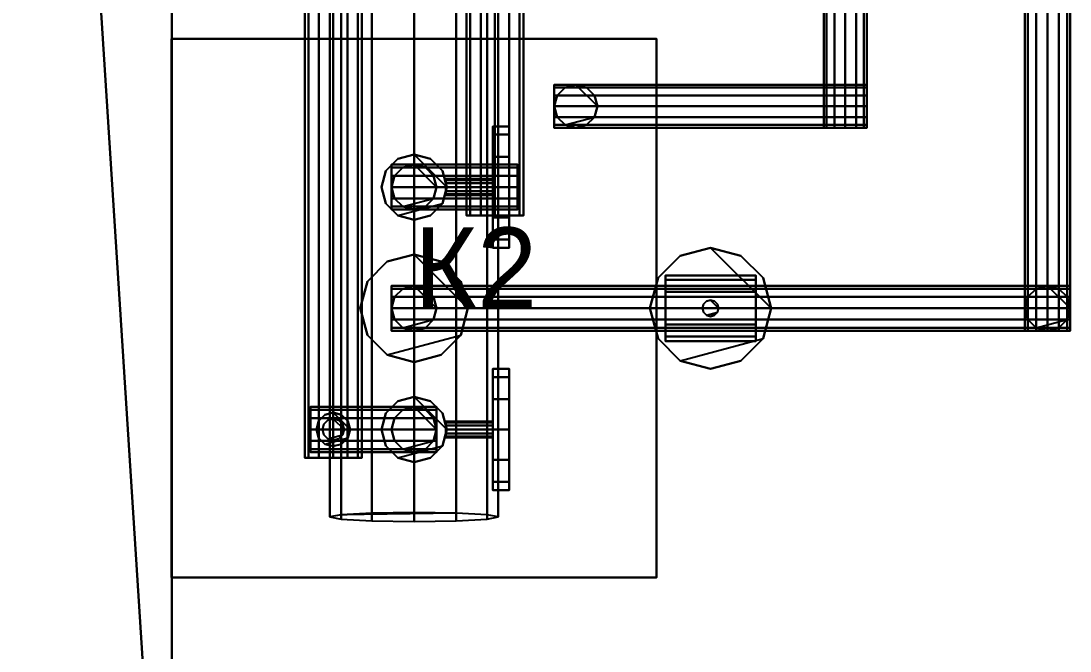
# Model space of a CAD drawing. Header units: millimetres. Extents: x 14850 to 20950, y 8600 to 14100.
# Drawn here: x 15688 to 16467, y 10820 to 11288 of the extents above; entities that cross this region are included whole.
import ezdxf

# ---------------------------------------------------------------- set-up
doc = ezdxf.new("R2010")
doc.units = ezdxf.units.MM
doc.layers.add('АР_3D_стены', color=8, linetype='Continuous')
doc.layers.add('ТМ_3D_Марки', color=7, linetype='Continuous')
for name, color, linetype, true_color in [('ТМ_3D_Арматура', 7, 'Continuous', 0xb48c3c), ('ТМ_3D_Газ_условно', 7, 'Continuous', 0xca8a04), ('ТМ_3D_Дымоходы', 7, 'Continuous', 0x78716c), ('ТМ_3D_Конденсат', 7, 'Continuous', 0x64748b), ('ТМ_3D_Оборудование', 7, 'Continuous', 0xe2e8f0), ('ТМ_3D_Т1', 7, 'Continuous', 0xdc2626), ('ТМ_3D_Т2', 7, 'Continuous', 0x2563eb)]:
    doc.layers.add(name, color=color, linetype=linetype, true_color=true_color)

msp = doc.modelspace()

# ---------------------------------------------------------------- texts
at = {"layer": 'ТМ_3D_Марки'}
msp.add_text('К2', height=60, dxfattribs=at).set_placement((15980, 11075, 1900))

# ---------------------------------------------------------------- meshes
at = {"layer": 'АР_3D_стены'}
mesh = msp.add_polyface(dxfattribs=at)
corners = [(15600.2, 13599.6), (15800.2, 13599.6), (15800.2, 10474.6), (15800.2, 10474.6, 3650), (15800.2, 13599.6, 3650), (15600.2, 13599.6, 3650), (15600.2, 10474.6), (15600.2, 10999.6), (15600.2, 10999.6, 3650), (15600.2, 10474.6, 3650)]
mesh.append_faces([[corners[k] for k in face] for face in [(0, 1, 2), (3, 4, 5), (2, 6, 7), (8, 9, 3), (7, 0, 2), (3, 5, 8), (1, 2, 3, 4), (2, 6, 9, 3), (6, 7, 8, 9), (7, 0, 5, 8), (0, 1, 4, 5)]])
at = {"layer": 'ТМ_3D_Арматура', "color": 152, "true_color": 0x2563eb}
mesh = msp.add_polyface(dxfattribs=at)
corners = [(16038.5, 11210, 950), (16038.5, 11203.97, 972.5), (16050.5, 11203.97, 972.5), (16050.5, 11210, 950), (16038.5, 11187.5, 988.97), (16050.5, 11187.5, 988.97), (16038.5, 11165, 995), (16050.5, 11165, 995), (16038.5, 11142.5, 988.97), (16050.5, 11142.5, 988.97), (16038.5, 11126.03, 972.5), (16050.5, 11126.03, 972.5), (16038.5, 11120, 950), (16050.5, 11120, 950), (16038.5, 11126.03, 927.5), (16050.5, 11126.03, 927.5), (16038.5, 11142.5, 911.03), (16050.5, 11142.5, 911.03), (16038.5, 11165, 905), (16050.5, 11165, 905), (16038.5, 11187.5, 911.03), (16050.5, 11187.5, 911.03), (16038.5, 11203.97, 927.5), (16050.5, 11203.97, 927.5)]
mesh.append_faces([[corners[k] for k in face] for face in [(0, 1, 2, 3), (1, 4, 5, 2), (4, 6, 7, 5), (6, 8, 9, 7), (8, 10, 11, 9), (10, 12, 13, 11), (12, 14, 15, 13), (14, 16, 17, 15), (16, 18, 19, 17), (18, 20, 21, 19), (20, 22, 23, 21), (22, 0, 3, 23), (22, 20, 18, 16), (3, 2, 5, 7)]])
at = {"layer": 'ТМ_3D_Арматура', "color": 33, "true_color": 0xbf9142}
mesh = msp.add_polyface(dxfattribs=at)
corners = [(16004.3, 11165, 916.5), (16001.04, 11177.15, 916.5), (16001.04, 11177.15, 983.5), (16004.3, 11165, 983.5), (15992.15, 11186.04, 916.5), (15992.15, 11186.04, 983.5), (15980, 11189.3, 916.5), (15980, 11189.3, 983.5), (15967.85, 11186.04, 916.5), (15967.85, 11186.04, 983.5), (15958.96, 11177.15, 916.5), (15958.96, 11177.15, 983.5), (15955.7, 11165, 916.5), (15955.7, 11165, 983.5), (15958.96, 11152.85, 916.5), (15958.96, 11152.85, 983.5), (15967.85, 11143.96, 916.5), (15967.85, 11143.96, 983.5), (15980, 11140.7, 916.5), (15980, 11140.7, 983.5), (15992.15, 11143.96, 916.5), (15992.15, 11143.96, 983.5), (16001.04, 11152.85, 916.5), (16001.04, 11152.85, 983.5)]
mesh.append_faces([[corners[k] for k in face] for face in [(0, 1, 2, 3), (1, 4, 5, 2), (4, 6, 7, 5), (6, 8, 9, 7), (8, 10, 11, 9), (10, 12, 13, 11), (12, 14, 15, 13), (14, 16, 17, 15), (16, 18, 19, 17), (18, 20, 21, 19), (20, 22, 23, 21), (22, 0, 3, 23), (22, 20, 18, 16), (3, 2, 5, 7)]])
mesh = msp.add_polyface(dxfattribs=at)
corners = [(16003.5, 11171, 950), (16003.5, 11170.2, 953), (16038.5, 11170.2, 953), (16038.5, 11171, 950), (16003.5, 11168, 955.2), (16038.5, 11168, 955.2), (16003.5, 11165, 956), (16038.5, 11165, 956), (16003.5, 11162, 955.2), (16038.5, 11162, 955.2), (16003.5, 11159.8, 953), (16038.5, 11159.8, 953), (16003.5, 11159, 950), (16038.5, 11159, 950), (16003.5, 11159.8, 947), (16038.5, 11159.8, 947), (16003.5, 11162, 944.8), (16038.5, 11162, 944.8), (16003.5, 11165, 944), (16038.5, 11165, 944), (16003.5, 11168, 944.8), (16038.5, 11168, 944.8), (16003.5, 11170.2, 947), (16038.5, 11170.2, 947)]
mesh.append_faces([[corners[k] for k in face] for face in [(0, 1, 2, 3), (1, 4, 5, 2), (4, 6, 7, 5), (6, 8, 9, 7), (8, 10, 11, 9), (10, 12, 13, 11), (12, 14, 15, 13), (14, 16, 17, 15), (16, 18, 19, 17), (18, 20, 21, 19), (20, 22, 23, 21), (22, 0, 3, 23), (22, 20, 18, 16), (3, 2, 5, 7)]])
at = {"layer": 'ТМ_3D_Арматура', "color": 40, "true_color": 0xfacc15}
mesh = msp.add_polyface(dxfattribs=at)
corners = [(16245, 11075, 1008.4), (16238.97, 11097.5, 1008.4), (16238.97, 11097.5, 1020.4), (16245, 11075, 1020.4), (16222.5, 11113.97, 1008.4), (16222.5, 11113.97, 1020.4), (16200, 11120, 1008.4), (16200, 11120, 1020.4), (16177.5, 11113.97, 1008.4), (16177.5, 11113.97, 1020.4), (16161.03, 11097.5, 1008.4), (16161.03, 11097.5, 1020.4), (16155, 11075, 1008.4), (16155, 11075, 1020.4), (16161.03, 11052.5, 1008.4), (16161.03, 11052.5, 1020.4), (16177.5, 11036.03, 1008.4), (16177.5, 11036.03, 1020.4), (16200, 11030, 1008.4), (16200, 11030, 1020.4), (16222.5, 11036.03, 1008.4), (16222.5, 11036.03, 1020.4), (16238.97, 11052.5, 1008.4), (16238.97, 11052.5, 1020.4)]
mesh.append_faces([[corners[k] for k in face] for face in [(0, 1, 2, 3), (1, 4, 5, 2), (4, 6, 7, 5), (6, 8, 9, 7), (8, 10, 11, 9), (10, 12, 13, 11), (12, 14, 15, 13), (14, 16, 17, 15), (16, 18, 19, 17), (18, 20, 21, 19), (20, 22, 23, 21), (22, 0, 3, 23), (22, 20, 18, 16), (3, 2, 5, 7)]])
at = {"layer": 'ТМ_3D_Арматура', "color": 33, "true_color": 0xbf9142}
mesh = msp.add_polyface(dxfattribs=at)
corners = [(16166.5, 11099.3, 950), (16166.5, 11096.04, 962.15), (16233.5, 11096.04, 962.15), (16233.5, 11099.3, 950), (16166.5, 11087.15, 971.04), (16233.5, 11087.15, 971.04), (16166.5, 11075, 974.3), (16233.5, 11075, 974.3), (16166.5, 11062.85, 971.04), (16233.5, 11062.85, 971.04), (16166.5, 11053.96, 962.15), (16233.5, 11053.96, 962.15), (16166.5, 11050.7, 950), (16233.5, 11050.7, 950), (16166.5, 11053.96, 937.85), (16233.5, 11053.96, 937.85), (16166.5, 11062.85, 928.96), (16233.5, 11062.85, 928.96), (16166.5, 11075, 925.7), (16233.5, 11075, 925.7), (16166.5, 11087.15, 928.96), (16233.5, 11087.15, 928.96), (16166.5, 11096.04, 937.85), (16233.5, 11096.04, 937.85)]
mesh.append_faces([[corners[k] for k in face] for face in [(0, 1, 2, 3), (1, 4, 5, 2), (4, 6, 7, 5), (6, 8, 9, 7), (8, 10, 11, 9), (10, 12, 13, 11), (12, 14, 15, 13), (14, 16, 17, 15), (16, 18, 19, 17), (18, 20, 21, 19), (20, 22, 23, 21), (22, 0, 3, 23), (22, 20, 18, 16), (3, 2, 5, 7)]])
mesh = msp.add_polyface(dxfattribs=at)
corners = [(16206, 11075, 973.4), (16205.2, 11078, 973.4), (16205.2, 11078, 1008.4), (16206, 11075, 1008.4), (16203, 11080.2, 973.4), (16203, 11080.2, 1008.4), (16200, 11081, 973.4), (16200, 11081, 1008.4), (16197, 11080.2, 973.4), (16197, 11080.2, 1008.4), (16194.8, 11078, 973.4), (16194.8, 11078, 1008.4), (16194, 11075, 973.4), (16194, 11075, 1008.4), (16194.8, 11072, 973.4), (16194.8, 11072, 1008.4), (16197, 11069.8, 973.4), (16197, 11069.8, 1008.4), (16200, 11069, 973.4), (16200, 11069, 1008.4), (16203, 11069.8, 973.4), (16203, 11069.8, 1008.4), (16205.2, 11072, 973.4), (16205.2, 11072, 1008.4)]
mesh.append_faces([[corners[k] for k in face] for face in [(0, 1, 2, 3), (1, 4, 5, 2), (4, 6, 7, 5), (6, 8, 9, 7), (8, 10, 11, 9), (10, 12, 13, 11), (12, 14, 15, 13), (14, 16, 17, 15), (16, 18, 19, 17), (18, 20, 21, 19), (20, 22, 23, 21), (22, 0, 3, 23), (22, 20, 18, 16), (3, 2, 5, 7)]])
at = {"layer": 'ТМ_3D_Арматура', "color": 22, "true_color": 0xdc2626}
mesh = msp.add_polyface(dxfattribs=at)
corners = [(16038.5, 11030, 950), (16038.5, 11023.97, 972.5), (16050.5, 11023.97, 972.5), (16050.5, 11030, 950), (16038.5, 11007.5, 988.97), (16050.5, 11007.5, 988.97), (16038.5, 10985, 995), (16050.5, 10985, 995), (16038.5, 10962.5, 988.97), (16050.5, 10962.5, 988.97), (16038.5, 10946.03, 972.5), (16050.5, 10946.03, 972.5), (16038.5, 10940, 950), (16050.5, 10940, 950), (16038.5, 10946.03, 927.5), (16050.5, 10946.03, 927.5), (16038.5, 10962.5, 911.03), (16050.5, 10962.5, 911.03), (16038.5, 10985, 905), (16050.5, 10985, 905), (16038.5, 11007.5, 911.03), (16050.5, 11007.5, 911.03), (16038.5, 11023.97, 927.5), (16050.5, 11023.97, 927.5)]
mesh.append_faces([[corners[k] for k in face] for face in [(0, 1, 2, 3), (1, 4, 5, 2), (4, 6, 7, 5), (6, 8, 9, 7), (8, 10, 11, 9), (10, 12, 13, 11), (12, 14, 15, 13), (14, 16, 17, 15), (16, 18, 19, 17), (18, 20, 21, 19), (20, 22, 23, 21), (22, 0, 3, 23), (22, 20, 18, 16), (3, 2, 5, 7)]])
at = {"layer": 'ТМ_3D_Арматура', "color": 33, "true_color": 0xbf9142}
mesh = msp.add_polyface(dxfattribs=at)
corners = [(16004.3, 10985, 916.5), (16001.04, 10997.15, 916.5), (16001.04, 10997.15, 983.5), (16004.3, 10985, 983.5), (15992.15, 11006.04, 916.5), (15992.15, 11006.04, 983.5), (15980, 11009.3, 916.5), (15980, 11009.3, 983.5), (15967.85, 11006.04, 916.5), (15967.85, 11006.04, 983.5), (15958.96, 10997.15, 916.5), (15958.96, 10997.15, 983.5), (15955.7, 10985, 916.5), (15955.7, 10985, 983.5), (15958.96, 10972.85, 916.5), (15958.96, 10972.85, 983.5), (15967.85, 10963.96, 916.5), (15967.85, 10963.96, 983.5), (15980, 10960.7, 916.5), (15980, 10960.7, 983.5), (15992.15, 10963.96, 916.5), (15992.15, 10963.96, 983.5), (16001.04, 10972.85, 916.5), (16001.04, 10972.85, 983.5)]
mesh.append_faces([[corners[k] for k in face] for face in [(0, 1, 2, 3), (1, 4, 5, 2), (4, 6, 7, 5), (6, 8, 9, 7), (8, 10, 11, 9), (10, 12, 13, 11), (12, 14, 15, 13), (14, 16, 17, 15), (16, 18, 19, 17), (18, 20, 21, 19), (20, 22, 23, 21), (22, 0, 3, 23), (22, 20, 18, 16), (3, 2, 5, 7)]])
mesh = msp.add_polyface(dxfattribs=at)
corners = [(15932.5, 10985, 628.8), (15930.83, 10991.25, 628.8), (15930.83, 10991.25, 588.8), (15932.5, 10985, 588.8), (15926.25, 10995.83, 628.8), (15926.25, 10995.83, 588.8), (15920, 10997.5, 628.8), (15920, 10997.5, 588.8), (15913.75, 10995.83, 628.8), (15913.75, 10995.83, 588.8), (15909.17, 10991.25, 628.8), (15909.17, 10991.25, 588.8), (15907.5, 10985, 628.8), (15907.5, 10985, 588.8), (15909.17, 10978.75, 628.8), (15909.17, 10978.75, 588.8), (15913.75, 10974.17, 628.8), (15913.75, 10974.17, 588.8), (15920, 10972.5, 628.8), (15920, 10972.5, 588.8), (15926.25, 10974.17, 628.8), (15926.25, 10974.17, 588.8), (15930.83, 10978.75, 628.8), (15930.83, 10978.75, 588.8)]
mesh.append_faces([[corners[k] for k in face] for face in [(0, 1, 2, 3), (1, 4, 5, 2), (4, 6, 7, 5), (6, 8, 9, 7), (8, 10, 11, 9), (10, 12, 13, 11), (12, 14, 15, 13), (14, 16, 17, 15), (16, 18, 19, 17), (18, 20, 21, 19), (20, 22, 23, 21), (22, 0, 3, 23), (22, 20, 18, 16), (3, 2, 5, 7)]])
mesh = msp.add_polyface(dxfattribs=at)
corners = [(15928, 10985, 678.8), (15926.93, 10989, 678.8), (15926.93, 10989, 628.8), (15928, 10985, 628.8), (15924, 10991.93, 678.8), (15924, 10991.93, 628.8), (15920, 10993, 678.8), (15920, 10993, 628.8), (15916, 10991.93, 678.8), (15916, 10991.93, 628.8), (15913.07, 10989, 678.8), (15913.07, 10989, 628.8), (15912, 10985, 678.8), (15912, 10985, 628.8), (15913.07, 10981, 678.8), (15913.07, 10981, 628.8), (15916, 10978.07, 678.8), (15916, 10978.07, 628.8), (15920, 10977, 678.8), (15920, 10977, 628.8), (15924, 10978.07, 678.8), (15924, 10978.07, 628.8), (15926.93, 10981, 678.8), (15926.93, 10981, 628.8)]
mesh.append_faces([[corners[k] for k in face] for face in [(0, 1, 2, 3), (1, 4, 5, 2), (4, 6, 7, 5), (6, 8, 9, 7), (8, 10, 11, 9), (10, 12, 13, 11), (12, 14, 15, 13), (14, 16, 17, 15), (16, 18, 19, 17), (18, 20, 21, 19), (20, 22, 23, 21), (22, 0, 3, 23), (22, 20, 18, 16), (3, 2, 5, 7)]])
mesh = msp.add_polyface(dxfattribs=at)
corners = [(16003.5, 10991, 950), (16003.5, 10990.2, 953), (16038.5, 10990.2, 953), (16038.5, 10991, 950), (16003.5, 10988, 955.2), (16038.5, 10988, 955.2), (16003.5, 10985, 956), (16038.5, 10985, 956), (16003.5, 10982, 955.2), (16038.5, 10982, 955.2), (16003.5, 10979.8, 953), (16038.5, 10979.8, 953), (16003.5, 10979, 950), (16038.5, 10979, 950), (16003.5, 10979.8, 947), (16038.5, 10979.8, 947), (16003.5, 10982, 944.8), (16038.5, 10982, 944.8), (16003.5, 10985, 944), (16038.5, 10985, 944), (16003.5, 10988, 944.8), (16038.5, 10988, 944.8), (16003.5, 10990.2, 947), (16038.5, 10990.2, 947)]
mesh.append_faces([[corners[k] for k in face] for face in [(0, 1, 2, 3), (1, 4, 5, 2), (4, 6, 7, 5), (6, 8, 9, 7), (8, 10, 11, 9), (10, 12, 13, 11), (12, 14, 15, 13), (14, 16, 17, 15), (16, 18, 19, 17), (18, 20, 21, 19), (20, 22, 23, 21), (22, 0, 3, 23), (22, 20, 18, 16), (3, 2, 5, 7)]])
at = {"layer": 'ТМ_3D_Газ_условно'}
mesh = msp.add_polyface(dxfattribs=at)
corners = [(16466.75, 12866.75, 2200), (16464.51, 12866.75, 2208.38), (16464.51, 11058.25, 2208.38), (16466.75, 11058.25, 2200), (16458.38, 12866.75, 2214.51), (16458.38, 11058.25, 2214.51), (16450, 12866.75, 2216.75), (16450, 11058.25, 2216.75), (16441.62, 12866.75, 2214.51), (16441.62, 11058.25, 2214.51), (16435.49, 12866.75, 2208.38), (16435.49, 11058.25, 2208.38), (16433.25, 12866.75, 2200), (16433.25, 11058.25, 2200), (16435.49, 12866.75, 2191.62), (16435.49, 11058.25, 2191.62), (16441.62, 12866.75, 2185.49), (16441.62, 11058.25, 2185.49), (16450, 12866.75, 2183.25), (16450, 11058.25, 2183.25), (16458.38, 12866.75, 2185.49), (16458.38, 11058.25, 2185.49), (16464.51, 12866.75, 2191.62), (16464.51, 11058.25, 2191.62)]
mesh.append_faces([[corners[k] for k in face] for face in [(0, 1, 2, 3), (1, 4, 5, 2), (4, 6, 7, 5), (6, 8, 9, 7), (8, 10, 11, 9), (10, 12, 13, 11), (12, 14, 15, 13), (14, 16, 17, 15), (16, 18, 19, 17), (18, 20, 21, 19), (20, 22, 23, 21), (22, 0, 3, 23), (22, 20, 18, 16), (3, 2, 5, 7)]])
mesh = msp.add_polyface(dxfattribs=at)
corners = [(16466.75, 11058.25, 950), (16466.75, 11060.49, 958.38), (15963.25, 11060.49, 958.38), (15963.25, 11058.25, 950), (16466.75, 11066.62, 964.51), (15963.25, 11066.62, 964.51), (16466.75, 11075, 966.75), (15963.25, 11075, 966.75), (16466.75, 11083.38, 964.51), (15963.25, 11083.38, 964.51), (16466.75, 11089.51, 958.38), (15963.25, 11089.51, 958.38), (16466.75, 11091.75, 950), (15963.25, 11091.75, 950), (16466.75, 11089.51, 941.62), (15963.25, 11089.51, 941.62), (16466.75, 11083.38, 935.49), (15963.25, 11083.38, 935.49), (16466.75, 11075, 933.25), (15963.25, 11075, 933.25), (16466.75, 11066.62, 935.49), (15963.25, 11066.62, 935.49), (16466.75, 11060.49, 941.62), (15963.25, 11060.49, 941.62)]
mesh.append_faces([[corners[k] for k in face] for face in [(0, 1, 2, 3), (1, 4, 5, 2), (4, 6, 7, 5), (6, 8, 9, 7), (8, 10, 11, 9), (10, 12, 13, 11), (12, 14, 15, 13), (14, 16, 17, 15), (16, 18, 19, 17), (18, 20, 21, 19), (20, 22, 23, 21), (22, 0, 3, 23), (22, 20, 18, 16), (3, 2, 5, 7)]])
mesh = msp.add_polyface(dxfattribs=at)
corners = [(15996.75, 11075, 933.25), (15994.51, 11083.38, 933.25), (15994.51, 11083.38, 1116.75), (15996.75, 11075, 1116.75), (15988.38, 11089.51, 933.25), (15988.38, 11089.51, 1116.75), (15980, 11091.75, 933.25), (15980, 11091.75, 1116.75), (15971.62, 11089.51, 933.25), (15971.62, 11089.51, 1116.75), (15965.49, 11083.38, 933.25), (15965.49, 11083.38, 1116.75), (15963.25, 11075, 933.25), (15963.25, 11075, 1116.75), (15965.49, 11066.62, 933.25), (15965.49, 11066.62, 1116.75), (15971.62, 11060.49, 933.25), (15971.62, 11060.49, 1116.75), (15980, 11058.25, 933.25), (15980, 11058.25, 1116.75), (15988.38, 11060.49, 933.25), (15988.38, 11060.49, 1116.75), (15994.51, 11066.62, 933.25), (15994.51, 11066.62, 1116.75)]
mesh.append_faces([[corners[k] for k in face] for face in [(0, 1, 2, 3), (1, 4, 5, 2), (4, 6, 7, 5), (6, 8, 9, 7), (8, 10, 11, 9), (10, 12, 13, 11), (12, 14, 15, 13), (14, 16, 17, 15), (16, 18, 19, 17), (18, 20, 21, 19), (20, 22, 23, 21), (22, 0, 3, 23), (22, 20, 18, 16), (3, 2, 5, 7)]])
mesh = msp.add_polyface(dxfattribs=at)
corners = [(16466.75, 11075, 2216.75), (16464.51, 11083.38, 2216.75), (16464.51, 11083.38, 933.25), (16466.75, 11075, 933.25), (16458.38, 11089.51, 2216.75), (16458.38, 11089.51, 933.25), (16450, 11091.75, 2216.75), (16450, 11091.75, 933.25), (16441.62, 11089.51, 2216.75), (16441.62, 11089.51, 933.25), (16435.49, 11083.38, 2216.75), (16435.49, 11083.38, 933.25), (16433.25, 11075, 2216.75), (16433.25, 11075, 933.25), (16435.49, 11066.62, 2216.75), (16435.49, 11066.62, 933.25), (16441.62, 11060.49, 2216.75), (16441.62, 11060.49, 933.25), (16450, 11058.25, 2216.75), (16450, 11058.25, 933.25), (16458.38, 11060.49, 2216.75), (16458.38, 11060.49, 933.25), (16464.51, 11066.62, 2216.75), (16464.51, 11066.62, 933.25)]
mesh.append_faces([[corners[k] for k in face] for face in [(0, 1, 2, 3), (1, 4, 5, 2), (4, 6, 7, 5), (6, 8, 9, 7), (8, 10, 11, 9), (10, 12, 13, 11), (12, 14, 15, 13), (14, 16, 17, 15), (16, 18, 19, 17), (18, 20, 21, 19), (20, 22, 23, 21), (22, 0, 3, 23), (22, 20, 18, 16), (3, 2, 5, 7)]])
at = {"layer": 'ТМ_3D_Дымоходы'}
mesh = msp.add_polyface(dxfattribs=at)
corners = [(15917.5, 10920.04, 2238.43), (15925.87, 10918.41, 2269.64), (15925.87, 12948.32, 2375.98), (15917.5, 12949.96, 2344.77), (15948.75, 10917.21, 2292.48), (15948.75, 12947.13, 2398.82), (15980, 10916.77, 2300.84), (15980, 12946.69, 2407.18), (16011.25, 10917.21, 2292.48), (16011.25, 12947.13, 2398.82), (16034.13, 10918.41, 2269.64), (16034.13, 12948.32, 2375.98), (16042.5, 10920.04, 2238.43), (16042.5, 12949.96, 2344.77), (16034.13, 10921.68, 2207.22), (16034.13, 12951.59, 2313.56), (16011.25, 10922.87, 2184.38), (16011.25, 12952.79, 2290.72), (15980, 10923.31, 2176.02), (15980, 12953.23, 2282.36), (15948.75, 10922.87, 2184.38), (15948.75, 12952.79, 2290.72), (15925.87, 10921.68, 2207.22), (15925.87, 12951.59, 2313.56)]
mesh.append_faces([[corners[k] for k in face] for face in [(0, 1, 2, 3), (1, 4, 5, 2), (4, 6, 7, 5), (6, 8, 9, 7), (8, 10, 11, 9), (10, 12, 13, 11), (12, 14, 15, 13), (14, 16, 17, 15), (16, 18, 19, 17), (18, 20, 21, 19), (20, 22, 23, 21), (22, 0, 3, 23), (22, 20, 18, 16), (3, 2, 5, 7)]])
mesh = msp.add_polyface(dxfattribs=at)
corners = [(16020, 11075, 1770), (16014.64, 11095, 1770), (16014.64, 11095, 2236.6), (16020, 11075, 2236.6), (16000, 11109.64, 1770), (16000, 11109.64, 2236.6), (15980, 11115, 1770), (15980, 11115, 2236.6), (15960, 11109.64, 1770), (15960, 11109.64, 2236.6), (15945.36, 11095, 1770), (15945.36, 11095, 2236.6), (15940, 11075, 1770), (15940, 11075, 2236.6), (15945.36, 11055, 1770), (15945.36, 11055, 2236.6), (15960, 11040.36, 1770), (15960, 11040.36, 2236.6), (15980, 11035, 1770), (15980, 11035, 2236.6), (16000, 11040.36, 1770), (16000, 11040.36, 2236.6), (16014.64, 11055, 1770), (16014.64, 11055, 2236.6)]
mesh.append_faces([[corners[k] for k in face] for face in [(0, 1, 2, 3), (1, 4, 5, 2), (4, 6, 7, 5), (6, 8, 9, 7), (8, 10, 11, 9), (10, 12, 13, 11), (12, 14, 15, 13), (14, 16, 17, 15), (16, 18, 19, 17), (18, 20, 21, 19), (20, 22, 23, 21), (22, 0, 3, 23), (22, 20, 18, 16), (3, 2, 5, 7)]])
at = {"layer": 'ТМ_3D_Конденсат'}
mesh = msp.add_polyface(dxfattribs=at)
corners = [(16316, 11941, 250), (16313.86, 11941, 258), (16313.86, 11209, 258), (16316, 11209, 250), (16308, 11941, 263.86), (16308, 11209, 263.86), (16300, 11941, 266), (16300, 11209, 266), (16292, 11941, 263.86), (16292, 11209, 263.86), (16286.14, 11941, 258), (16286.14, 11209, 258), (16284, 11941, 250), (16284, 11209, 250), (16286.14, 11941, 242), (16286.14, 11209, 242), (16292, 11941, 236.14), (16292, 11209, 236.14), (16300, 11941, 234), (16300, 11209, 234), (16308, 11941, 236.14), (16308, 11209, 236.14), (16313.86, 11941, 242), (16313.86, 11209, 242)]
mesh.append_faces([[corners[k] for k in face] for face in [(0, 1, 2, 3), (1, 4, 5, 2), (4, 6, 7, 5), (6, 8, 9, 7), (8, 10, 11, 9), (10, 12, 13, 11), (12, 14, 15, 13), (14, 16, 17, 15), (16, 18, 19, 17), (18, 20, 21, 19), (20, 22, 23, 21), (22, 0, 3, 23), (22, 20, 18, 16), (3, 2, 5, 7)]])
mesh = msp.add_polyface(dxfattribs=at)
corners = [(16116, 11225, 1116), (16113.86, 11233, 1116), (16113.86, 11233, 234), (16116, 11225, 234), (16108, 11238.86, 1116), (16108, 11238.86, 234), (16100, 11241, 1116), (16100, 11241, 234), (16092, 11238.86, 1116), (16092, 11238.86, 234), (16086.14, 11233, 1116), (16086.14, 11233, 234), (16084, 11225, 1116), (16084, 11225, 234), (16086.14, 11217, 1116), (16086.14, 11217, 234), (16092, 11211.14, 1116), (16092, 11211.14, 234), (16100, 11209, 1116), (16100, 11209, 234), (16108, 11211.14, 1116), (16108, 11211.14, 234), (16113.86, 11217, 1116), (16113.86, 11217, 234)]
mesh.append_faces([[corners[k] for k in face] for face in [(0, 1, 2, 3), (1, 4, 5, 2), (4, 6, 7, 5), (6, 8, 9, 7), (8, 10, 11, 9), (10, 12, 13, 11), (12, 14, 15, 13), (14, 16, 17, 15), (16, 18, 19, 17), (18, 20, 21, 19), (20, 22, 23, 21), (22, 0, 3, 23), (22, 20, 18, 16), (3, 2, 5, 7)]])
mesh = msp.add_polyface(dxfattribs=at)
corners = [(16084, 11241, 250), (16084, 11238.86, 258), (16316, 11238.86, 258), (16316, 11241, 250), (16084, 11233, 263.86), (16316, 11233, 263.86), (16084, 11225, 266), (16316, 11225, 266), (16084, 11217, 263.86), (16316, 11217, 263.86), (16084, 11211.14, 258), (16316, 11211.14, 258), (16084, 11209, 250), (16316, 11209, 250), (16084, 11211.14, 242), (16316, 11211.14, 242), (16084, 11217, 236.14), (16316, 11217, 236.14), (16084, 11225, 234), (16316, 11225, 234), (16084, 11233, 236.14), (16316, 11233, 236.14), (16084, 11238.86, 242), (16316, 11238.86, 242)]
mesh.append_faces([[corners[k] for k in face] for face in [(0, 1, 2, 3), (1, 4, 5, 2), (4, 6, 7, 5), (6, 8, 9, 7), (8, 10, 11, 9), (10, 12, 13, 11), (12, 14, 15, 13), (14, 16, 17, 15), (16, 18, 19, 17), (18, 20, 21, 19), (20, 22, 23, 21), (22, 0, 3, 23), (22, 20, 18, 16), (3, 2, 5, 7)]])
at = {"layer": 'ТМ_3D_Оборудование', "color": 7, "true_color": 0xf1f5f9}
mesh = msp.add_polyface(dxfattribs=at)
corners = [(15800, 10875, 1100), (15800, 11275, 1100), (16160, 11275, 1100), (16160, 10875, 1100), (15800, 10875, 1800), (16160, 10875, 1800), (16160, 11275, 1800), (15800, 11275, 1800)]
mesh.append_faces([[corners[k] for k in face] for face in [(0, 1, 2, 3), (4, 5, 6, 7), (0, 3, 5, 4), (3, 2, 6, 5), (2, 1, 7, 6), (1, 0, 4, 7)]])
at = {"layer": 'ТМ_3D_Т1'}
mesh = msp.add_polyface(dxfattribs=at)
corners = [(15898.85, 10963.85, 700), (15901.68, 10963.85, 710.57), (15901.68, 12361.15, 710.57), (15898.85, 12361.15, 700), (15909.42, 10963.85, 718.32), (15909.42, 12361.15, 718.32), (15920, 10963.85, 721.15), (15920, 12361.15, 721.15), (15930.58, 10963.85, 718.32), (15930.58, 12361.15, 718.32), (15938.32, 10963.85, 710.57), (15938.32, 12361.15, 710.57), (15941.15, 10963.85, 700), (15941.15, 12361.15, 700), (15938.32, 10963.85, 689.42), (15938.32, 12361.15, 689.42), (15930.58, 10963.85, 681.68), (15930.58, 12361.15, 681.68), (15920, 10963.85, 678.85), (15920, 12361.15, 678.85), (15909.42, 10963.85, 681.68), (15909.42, 12361.15, 681.68), (15901.68, 10963.85, 689.42), (15901.68, 12361.15, 689.42)]
mesh.append_faces([[corners[k] for k in face] for face in [(0, 1, 2, 3), (1, 4, 5, 2), (4, 6, 7, 5), (6, 8, 9, 7), (8, 10, 11, 9), (10, 12, 13, 11), (12, 14, 15, 13), (14, 16, 17, 15), (16, 18, 19, 17), (18, 20, 21, 19), (20, 22, 23, 21), (22, 0, 3, 23), (22, 20, 18, 16), (3, 2, 5, 7)]])
mesh = msp.add_polyface(dxfattribs=at)
corners = [(15996.75, 10968.25, 700), (15996.75, 10970.49, 708.38), (15903.25, 10970.49, 708.38), (15903.25, 10968.25, 700), (15996.75, 10976.62, 714.51), (15903.25, 10976.62, 714.51), (15996.75, 10985, 716.75), (15903.25, 10985, 716.75), (15996.75, 10993.38, 714.51), (15903.25, 10993.38, 714.51), (15996.75, 10999.51, 708.38), (15903.25, 10999.51, 708.38), (15996.75, 11001.75, 700), (15903.25, 11001.75, 700), (15996.75, 10999.51, 691.62), (15903.25, 10999.51, 691.62), (15996.75, 10993.38, 685.49), (15903.25, 10993.38, 685.49), (15996.75, 10985, 683.25), (15903.25, 10985, 683.25), (15996.75, 10976.62, 685.49), (15903.25, 10976.62, 685.49), (15996.75, 10970.49, 691.62), (15903.25, 10970.49, 691.62)]
mesh.append_faces([[corners[k] for k in face] for face in [(0, 1, 2, 3), (1, 4, 5, 2), (4, 6, 7, 5), (6, 8, 9, 7), (8, 10, 11, 9), (10, 12, 13, 11), (12, 14, 15, 13), (14, 16, 17, 15), (16, 18, 19, 17), (18, 20, 21, 19), (20, 22, 23, 21), (22, 0, 3, 23), (22, 20, 18, 16), (3, 2, 5, 7)]])
mesh = msp.add_polyface(dxfattribs=at)
corners = [(15996.75, 10985, 1116.75), (15994.51, 10993.38, 1116.75), (15994.51, 10993.38, 683.25), (15996.75, 10985, 683.25), (15988.38, 10999.51, 1116.75), (15988.38, 10999.51, 683.25), (15980, 11001.75, 1116.75), (15980, 11001.75, 683.25), (15971.62, 10999.51, 1116.75), (15971.62, 10999.51, 683.25), (15965.49, 10993.38, 1116.75), (15965.49, 10993.38, 683.25), (15963.25, 10985, 1116.75), (15963.25, 10985, 683.25), (15965.49, 10976.62, 1116.75), (15965.49, 10976.62, 683.25), (15971.62, 10970.49, 1116.75), (15971.62, 10970.49, 683.25), (15980, 10968.25, 1116.75), (15980, 10968.25, 683.25), (15988.38, 10970.49, 1116.75), (15988.38, 10970.49, 683.25), (15994.51, 10976.62, 1116.75), (15994.51, 10976.62, 683.25)]
mesh.append_faces([[corners[k] for k in face] for face in [(0, 1, 2, 3), (1, 4, 5, 2), (4, 6, 7, 5), (6, 8, 9, 7), (8, 10, 11, 9), (10, 12, 13, 11), (12, 14, 15, 13), (14, 16, 17, 15), (16, 18, 19, 17), (18, 20, 21, 19), (20, 22, 23, 21), (22, 0, 3, 23), (22, 20, 18, 16), (3, 2, 5, 7)]])
at = {"layer": 'ТМ_3D_Т2'}
mesh = msp.add_polyface(dxfattribs=at)
corners = [(16018.85, 11143.85, 550), (16021.68, 11143.85, 560.58), (16021.68, 12221.15, 560.58), (16018.85, 12221.15, 550), (16029.42, 11143.85, 568.32), (16029.42, 12221.15, 568.32), (16040, 11143.85, 571.15), (16040, 12221.15, 571.15), (16050.58, 11143.85, 568.32), (16050.58, 12221.15, 568.32), (16058.32, 11143.85, 560.58), (16058.32, 12221.15, 560.58), (16061.15, 11143.85, 550), (16061.15, 12221.15, 550), (16058.32, 11143.85, 539.43), (16058.32, 12221.15, 539.43), (16050.58, 11143.85, 531.68), (16050.58, 12221.15, 531.68), (16040, 11143.85, 528.85), (16040, 12221.15, 528.85), (16029.42, 11143.85, 531.68), (16029.42, 12221.15, 531.68), (16021.68, 11143.85, 539.43), (16021.68, 12221.15, 539.43)]
mesh.append_faces([[corners[k] for k in face] for face in [(0, 1, 2, 3), (1, 4, 5, 2), (4, 6, 7, 5), (6, 8, 9, 7), (8, 10, 11, 9), (10, 12, 13, 11), (12, 14, 15, 13), (14, 16, 17, 15), (16, 18, 19, 17), (18, 20, 21, 19), (20, 22, 23, 21), (22, 0, 3, 23), (22, 20, 18, 16), (3, 2, 5, 7)]])
mesh = msp.add_polyface(dxfattribs=at)
corners = [(15996.75, 11165, 1116.75), (15994.51, 11173.38, 1116.75), (15994.51, 11173.38, 533.25), (15996.75, 11165, 533.25), (15988.38, 11179.51, 1116.75), (15988.38, 11179.51, 533.25), (15980, 11181.75, 1116.75), (15980, 11181.75, 533.25), (15971.62, 11179.51, 1116.75), (15971.62, 11179.51, 533.25), (15965.49, 11173.38, 1116.75), (15965.49, 11173.38, 533.25), (15963.25, 11165, 1116.75), (15963.25, 11165, 533.25), (15965.49, 11156.62, 1116.75), (15965.49, 11156.62, 533.25), (15971.62, 11150.49, 1116.75), (15971.62, 11150.49, 533.25), (15980, 11148.25, 1116.75), (15980, 11148.25, 533.25), (15988.38, 11150.49, 1116.75), (15988.38, 11150.49, 533.25), (15994.51, 11156.62, 1116.75), (15994.51, 11156.62, 533.25)]
mesh.append_faces([[corners[k] for k in face] for face in [(0, 1, 2, 3), (1, 4, 5, 2), (4, 6, 7, 5), (6, 8, 9, 7), (8, 10, 11, 9), (10, 12, 13, 11), (12, 14, 15, 13), (14, 16, 17, 15), (16, 18, 19, 17), (18, 20, 21, 19), (20, 22, 23, 21), (22, 0, 3, 23), (22, 20, 18, 16), (3, 2, 5, 7)]])
mesh = msp.add_polyface(dxfattribs=at)
corners = [(15963.25, 11181.75, 550), (15963.25, 11179.51, 558.38), (16056.75, 11179.51, 558.38), (16056.75, 11181.75, 550), (15963.25, 11173.38, 564.51), (16056.75, 11173.38, 564.51), (15963.25, 11165, 566.75), (16056.75, 11165, 566.75), (15963.25, 11156.62, 564.51), (16056.75, 11156.62, 564.51), (15963.25, 11150.49, 558.38), (16056.75, 11150.49, 558.38), (15963.25, 11148.25, 550), (16056.75, 11148.25, 550), (15963.25, 11150.49, 541.62), (16056.75, 11150.49, 541.62), (15963.25, 11156.62, 535.49), (16056.75, 11156.62, 535.49), (15963.25, 11165, 533.25), (16056.75, 11165, 533.25), (15963.25, 11173.38, 535.49), (16056.75, 11173.38, 535.49), (15963.25, 11179.51, 541.62), (16056.75, 11179.51, 541.62)]
mesh.append_faces([[corners[k] for k in face] for face in [(0, 1, 2, 3), (1, 4, 5, 2), (4, 6, 7, 5), (6, 8, 9, 7), (8, 10, 11, 9), (10, 12, 13, 11), (12, 14, 15, 13), (14, 16, 17, 15), (16, 18, 19, 17), (18, 20, 21, 19), (20, 22, 23, 21), (22, 0, 3, 23), (22, 20, 18, 16), (3, 2, 5, 7)]])

doc.saveas('drawing.dxf')
